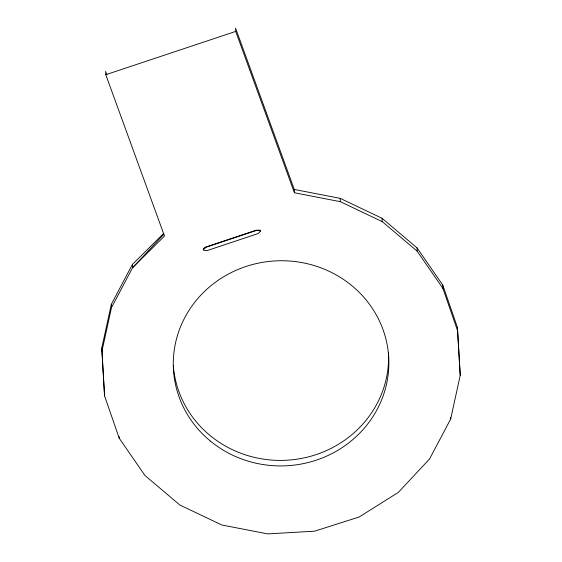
<?xml version="1.0" encoding="UTF-8"?>
<svg xmlns="http://www.w3.org/2000/svg" width="562" height="562" viewBox="0 0 562 562"><rect width="100%" height="100%" fill="white"/><g stroke="black" fill="none" stroke-linecap="round" stroke-linejoin="round"><path stroke-width="0.84" d="M460.229 375.297L457.58 330.744L442.898 288.411L417.194 251.186L382.209 221.597L340.333 201.674L294.425 192.759L235.696 31.409L235.555 28.1L294.277 189.45L340.193 198.365L382.069 218.288L417.046 247.877L442.758 285.103L457.433 327.435L460.229 375.297L450.668 419.041L429.551 458.978L398.317 492.403L359.09 517.033L314.544 531.188L267.723 533.9L221.807 524.992L179.931 505.062L144.954 475.48L119.242 438.248L104.567 395.915L101.771 348.054L111.332 304.316L132.449 264.372L163.746 233.363M101.919 351.362L111.48 307.625L111.332 304.316M260.396 230.919L260.41 230.265L256.244 230.181L205.91 246.964L203.823 248.537L203.332 249.999L204.47 250.582L207.132 250.568L258.246 233.525L260.522 231.235L258.668 230.265M111.48 307.625L132.597 267.681L163.844 234.249M204.849 247.919L205.566 247.392M259.103 230.434L256.258 230.518L205.924 247.301L203.318 249.683L203.303 249.324M132.449 264.372L132.597 267.681L164.504 236.068L105.782 74.711L235.696 31.409M258.597 230.287L259.89 230.687M259.201 230.392L259.813 230.715M106.836 74.697L105.635 71.402L105.782 74.711M101.771 348.054L104.567 395.915M457.433 327.435L457.58 330.744M450.598 417.383L450.668 419.041M442.758 285.103L442.898 288.411M417.046 247.877L417.194 251.186M382.069 218.288L382.209 221.597M340.193 198.365L340.333 201.674M294.277 189.45L294.425 192.759M119.172 436.597L119.242 438.248M388.511 352.648A107.799 102.586 -2.5 0 1 287.147 460.201A107.799 102.586 -2.5 0 1 173.314 365.553M204.336 248.39L203.999 248.811L204.35 248.383M210.469 441.142A107.799 102.586 -2.5 0 0 386.909 382.329A107.799 102.586 -2.5 0 0 245.84 266.521A107.799 102.586 -2.5 0 0 210.469 441.142"/></g></svg>
